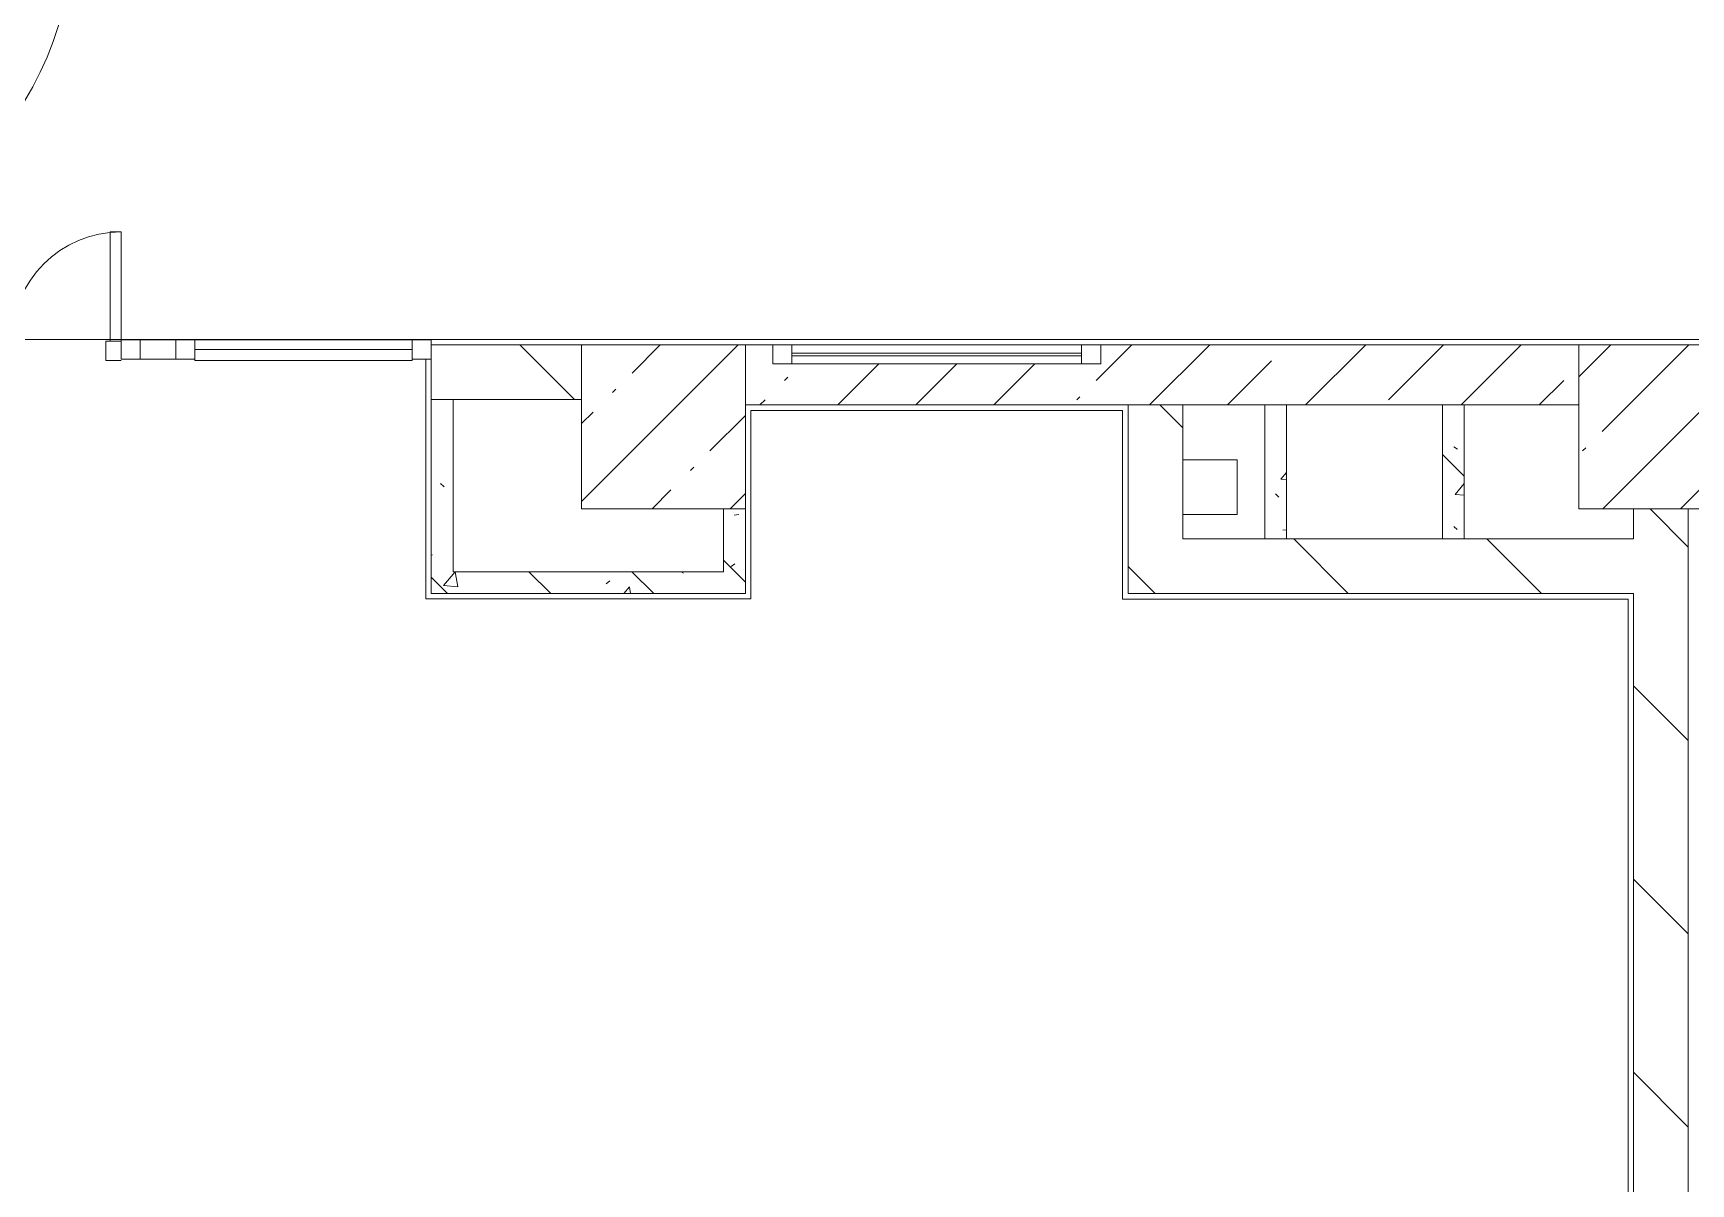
# Model space of a CAD drawing. Header units: millimetres. Extents: x 54725 to 263872, y -8553 to 29614.
# Drawn here: x 160415 to 166481, y 4831 to 9040 of the extents above; entities that cross this region are included whole.
import ezdxf

# ---------------------------------------------------------------- set-up
doc = ezdxf.new("R2010")
doc.units = ezdxf.units.MM
for name, color, linetype, lineweight in [('A-AREA-IDEN', 7, 'Continuous', 9), ('A-GLAZ-2', 7, 'Continuous', 5), ('A-GLAZ-CURT-3', 7, 'Continuous', 5), ('A-GLAZ-CWMG-3', 7, 'Continuous', 5), ('A-WALL', 7, 'Continuous', 9), ('I-WALL-3', 7, 'Continuous', 5), ('S-COLS', 7, 'Continuous', 5)]:
    doc.layers.add(name, color=color, linetype=linetype, lineweight=lineweight)
for name, color, linetype, lineweight, true_color in [('A-DETL-GENF-4', 7, 'Continuous', 5, 0xaaaaaa), ('A-DOOR-3', 7, 'Continuous', 5, 0xaaaaaa), ('A-FLOR-1', 7, 'Continuous', 5, 0xaaaaaa), ('I-WALL-5', 7, 'Continuous', 5, 0x787878)]:
    doc.layers.add(name, color=color, linetype=linetype, lineweight=lineweight, true_color=true_color)
pattern_1 = [(135, (136861.56, 0), (-353.553, -353.553), [])]
pattern_2 = [(135, (136861.56, 0), (-377.171, -377.171), [533.4, -88.9, 17.78, -88.9]), (135, (136861.56, 376.94), (-377.171, -377.171), []), (50, (136861.56, 0), (637.645, -55.787), [66.675, -733.425]), (355, (136861.56, 0), (-123.35, 668.699), [53.34, -586.74]), (100.451, (136914.7, -4.65), (514.299, 612.908), [56.665, -623.315]), (46.184, (136861.6, 177.8), (948.776, -147.15), [100.012, -1100.137]), (96.636, (136940.6, 165.5), (830.91, 865.997), [84.998, -934.973]), (351.184, (136861.6, 177.8), (830.918, 865.988), [80.01, -880.11]), (21, (136950.46, 133.35), (530.651, -357.928), [66.675, -733.425]), (326, (136950.46, 133.35), (216.308, 644.658), [53.34, -586.74]), (71.451, (136994.7, 103.5), (746.96, 286.724), [56.665, -623.315]), (37.5, (136861.56, 0), (10.8105, 295.9426), [16.764, -562.864, 16.764, -578.866, -588.962]), (37.5, (136861.56, 0), (10.8105, 295.9426), [-1175.258, 16.764, -572.198]), (7.5, (136861.56, 0), (233.869, 350.6318), [16.764, -322.834, 16.764, -549.529, -224.472]), (7.5, (136861.56, 0), (233.869, 350.6318), [-905.891, 16.764, -207.708]), (327.5, (136663.31, 0), (474.5678, -20.0513), [16.764, -205.486, 16.764, -676.656, -920.115]), (327.5, (136663.31, 0), (474.5678, -20.0513), [-915.67, 16.764, -903.351]), (317.5, (136574.4, 0), (518.452, 88.9934), [16.764, -272.161, 16.764, -443.738, -653.415]), (317.5, (136574.4, 0), (518.452, 88.9934), [-749.427, 16.764, -636.651])]

# ---------------------------------------------------------------- blocks, each defined once
blk = doc.blocks.new('BSC_Колонна _Прямоугольная - 600х600-23286269-Общий план 1 этажа с размещением фрагментов 1_10-1_12')
at = {"layer": 'S-COLS'}
h = blk.add_hatch(dxfattribs=at)
h.set_pattern_fill('FP_63', color=256, style=0, pattern_type=2)
h.set_pattern_definition([(45, (-29509.74, -7600), (-285.123, 285.123), []), (45, (-29224.6, -7600), (-285.123, 285.123), [504.031, -100.806, 16.764, -84.042])])
h.paths.add_polyline_path([(100, -300), (300, -300), (300, 300), (-300, 300), (-300, -300), (-23.5, -300)])
for p, q in [((300, 300), (-300, 300)), ((-300, 300), (-300, -300)), ((300, -300), (300, 300)), ((-300, -300), (300, -300))]:
    blk.add_line(p, q, dxfattribs=at)
blk = doc.blocks.new('BSC_Колонна _Прямоугольная - 600х600-V125-Общий план 1 этажа с размещением фрагментов 1_10-1_12')
at = {"layer": 'S-COLS'}
h = blk.add_hatch(dxfattribs=at)
h.set_pattern_fill('FP_88', color=256, style=0, pattern_type=2)
h.set_pattern_definition([(45, (-25860, -7600), (-285.123, 285.123), []), (45, (-25574.88, -7600), (-285.123, 285.123), [504.031, -100.806, 16.764, -84.042])])
h.paths.add_polyline_path([(-110.8, -300), (300, -300), (300, 300), (-300, 300), (-300, -300)])
for p, q in [((300, 300), (-300, 300)), ((-300, 300), (-300, -300)), ((300, -300), (300, 300)), ((-300, -300), (300, -300))]:
    blk.add_line(p, q, dxfattribs=at)
blk = doc.blocks.new('Прямоугольный импост - 50 x 70 мм-31700031-Общий план 1 этажа с размещением фрагментов 1_10-1_12')
at = {"layer": 'A-GLAZ-CWMG-3'}
for p, q in [((-70, 35), (0, 35)), ((-70, -35), (-70, 35)), ((0, 35), (0, -35)), ((0, -35), (-70, -35))]:
    blk.add_line(p, q, dxfattribs=at)
blk = doc.blocks.new('Дверь_Витражная_остекление_ - ДВН_ДАО_Главный вход_1200 в свету-31742133-Общий план 1 этажа с размещением фрагментов 1_10-1_12')
at = {"layer": 'A-DETL-GENF-4'}
for p, q in [((-607.5, 925), (-647.5, 925)), ((-647.5, 925), (-647.5, 35)), ((-607.5, 30), (-607.5, 925)), ((647.5, 430), (607.5, 430)), ((607.5, 430), (607.5, 30)), ((647.5, 35), (647.5, 430)), ((-647.5, 30), (-607.5, 30)), ((-592.5, 30), (-647.5, 30)), ((-592.5, -40), (-592.5, 30)), ((592.5, -40), (592.5, 30)), ((592.5, 30), (647.5, 30)), ((607.5, 30), (647.5, 30)), ((-647.5, -40), (-592.5, -40)), ((647.5, -40), (592.5, -40))]:
    blk.add_line(p, q, dxfattribs=at)
at = {"layer": 'A-DOOR-3'}
for p, q in [((-647.5, 925), (-647.5, 35)), ((647.5, 430), (647.5, 35))]:
    blk.add_line(p, q, dxfattribs=at)
for centre, radius, start, end in [((-647.5, 30), 895, 360, 90), ((647.5, 30), 400, 90, 180)]:
    blk.add_arc(centre, radius, start, end, dxfattribs=at)
blk = doc.blocks.new('Системная панель - Стемалит - 40мм-31720939-Общий план 1 этажа с размещением фрагментов 1_10-1_12')
at = {"layer": 'A-GLAZ-CURT-3'}
for p, q in [((65, 35), (-65, 35)), ((-65, 35), (-65, -35)), ((65, -35), (65, 35)), ((-65, -35), (65, -35))]:
    blk.add_line(p, q, dxfattribs=at)
blk = doc.blocks.new('Прямоугольный импост - 50 x 70 мм-31687886-Общий план 1 этажа с размещением фрагментов 1_10-1_12')
at = {"layer": 'A-GLAZ-CWMG-3'}
for p, q in [((-35, 35), (35, 35)), ((-35, -35), (-35, 35)), ((35, 35), (35, -35)), ((35, -35), (-35, -35))]:
    blk.add_line(p, q, dxfattribs=at)
blk = doc.blocks.new('Системная панель - Стекло - 40мм-31720953-Общий план 1 этажа с размещением фрагментов 1_10-1_12')
at = {"layer": 'A-GLAZ-CURT-3'}
for p, q in [((397.5, 0), (-397.5, 0)), ((-397.5, 0), (-397.5, -40)), ((397.5, -40), (397.5, 0)), ((-397.5, -40), (397.5, -40))]:
    blk.add_line(p, q, dxfattribs=at)
blk = doc.blocks.new('Прямоугольный импост - 50 x 70 мм-31702100-Общий план 1 этажа с размещением фрагментов 1_10-1_12')
at = {"layer": 'A-GLAZ-CWMG-3'}
for p, q in [((-35, 35), (35, 35)), ((-35, -35), (-35, 35)), ((35, 35), (35, -35)), ((35, -35), (-35, -35))]:
    blk.add_line(p, q, dxfattribs=at)
blk = doc.blocks.new('Прямоугольный импост - 50 x 70 мм-31720914-Общий план 1 этажа с размещением фрагментов 1_10-1_12')
at = {"layer": 'A-GLAZ-CWMG-3'}
blk.add_line((24940, 7918), (24145, 7918), dxfattribs=at)
blk = doc.blocks.new('120_Окно_СКБ_1Ст - 120_Окно_СКБ_1Ст 400х1200 EI30-24228621-Общий план 1 этажа с размещением фрагментов 1_10-1_12')
at = {"layer": 'A-GLAZ-2'}
for p, q in [((-600, 40), (-600, 110)), ((-600, 110), (-530, 110)), ((600, 110), (-600, 110)), ((-530, 110), (-530, 40)), ((530, 80), (-530, 80)), ((530, 70), (-530, 70)), ((530, 40), (530, 110)), ((530, 110), (600, 110)), ((600, 110), (600, 40)), ((-530, 40), (-600, 40)), ((-600, 40), (600, 40)), ((600, 40), (530, 40))]:
    blk.add_line(p, q, dxfattribs=at)
blk = doc.blocks.new('Марка_Помещения - Номер-25198446-Общий план 1 этажа с размещением фрагментов 1_10-1_12')
at = {"layer": 'A-AREA-IDEN'}
for start, end in [(360, 180), (180, 360)]:
    blk.add_arc((0, 0), 2.5, start, end, dxfattribs=at)

msp = doc.modelspace()

# ---------------------------------------------------------------- hatches: boundary and pattern name
at = {"layer": 'I-WALL-3'}
h = msp.add_hatch(dxfattribs=at)
h.set_pattern_fill('FP_83', color=256, style=0, pattern_type=2)
h.set_pattern_definition(pattern_1)
h.paths.add_polyline_path([(161951.6, 7700), (162421.6, 7700), (162421.6, 7900), (161871.6, 7900), (161871.6, 7700)])
h = msp.add_hatch(dxfattribs=at)
h.set_pattern_fill('FP_61', color=256, style=0, pattern_type=2)
h.set_pattern_definition([(45, (136861.56, 0), (-285.123, 285.123), []), (45, (137146.7, 0), (-285.123, 285.123), [504.031, -100.806, 16.764, -84.042])])
h.paths.add_polyline_path([(163021.6, 7680), (166071.3, 7680), (166071.3, 7900), (164321.6, 7898.6), (164321.6, 7830), (163121.6, 7830), (163121.6, 7900), (163021.6, 7900)])
h = msp.add_hatch(dxfattribs=at)
h.set_pattern_fill('FP_83', color=256, style=0, pattern_type=2)
h.set_pattern_definition(pattern_1)
h.paths.add_polyline_path([(164621.6, 7190), (164621.3, 7680), (164421.6, 7680), (164421.6, 7190), (164523.1, 7190)])
h = msp.add_hatch(dxfattribs=at)
h.set_pattern_fill('FP_83', color=256, style=0, pattern_type=2)
h.set_pattern_definition(pattern_1)
h.paths.add_polyline_path([(166336.7, 500), (166471.3, 500), (166471.3, 7300), (166271.3, 7300), (166271.3, 500)])
h = msp.add_hatch(dxfattribs=at)
h.set_pattern_fill('FP_83', color=256, style=0, pattern_type=2)
h.set_pattern_definition(pattern_1)
h.paths.add_polyline_path([(165257.1, 6990), (166271.3, 6990), (166271.3, 7190), (164421.6, 7190), (164421.6, 6990), (165065.2, 6990)])
at = {"layer": 'I-WALL-5'}
h = msp.add_hatch(dxfattribs=at)
h.set_pattern_fill('FP_115', color=256, style=0, pattern_type=2)
h.set_pattern_definition(pattern_2)
h.paths.add_polyline_path([(161871.6, 7070), (161951.6, 7070), (161951.6, 7700), (161871.6, 7700), (161871.6, 7278.6)])
h = msp.add_hatch(dxfattribs=at)
h.set_pattern_fill('FP_115', color=256, style=0, pattern_type=2)
h.set_pattern_definition(pattern_2)
h.paths.add_polyline_path([(165001.6, 7190), (165001.6, 7680), (164921.6, 7680), (164921.6, 7190), (164956.6, 7190)])
h = msp.add_hatch(dxfattribs=at)
h.set_pattern_fill('FP_115', color=256, style=0, pattern_type=2)
h.set_pattern_definition(pattern_2)
h.paths.add_polyline_path([(165651.6, 7190), (165651.6, 7680), (165571.6, 7680), (165571.6, 7190)])
h = msp.add_hatch(dxfattribs=at)
h.set_pattern_fill('FP_115', color=256, style=0, pattern_type=2)
h.set_pattern_definition(pattern_2)
h.paths.add_polyline_path([(162941.6, 6990), (163021.6, 6990), (163021.6, 7300), (162941.6, 7296.7), (162941.6, 7070)])
h = msp.add_hatch(dxfattribs=at)
h.set_pattern_fill('FP_115', color=256, style=0, pattern_type=2)
h.set_pattern_definition(pattern_2)
h.paths.add_polyline_path([(162401.6, 6990), (162941.6, 6990), (162941.6, 7070), (161871.6, 7070), (161871.6, 6990)])

# ---------------------------------------------------------------- linework, layer by layer
at = {"layer": 'A-FLOR-1'}
for p, q in [((157071.8, 7920), (167071.6, 7920)), ((161851.6, 6971), (161851.6, 7848)), ((164401.6, 7660), (163041.6, 7660)), ((163041.6, 7660), (163041.6, 6971)), ((164401.6, 6970), (164401.6, 7660)), ((164621.6, 7480), (164821.3, 7480)), ((164821.3, 7480), (164821.3, 7280)), ((164821.3, 7280), (164621.6, 7280)), ((163041.6, 6971), (161851.6, 6971)), ((166251.3, 6970), (164401.6, 6970)), ((166251.3, 520), (166251.3, 6970))]:
    msp.add_line(p, q, dxfattribs=at)
at = {"layer": 'A-WALL'}
for p, q in [((161951.6, 7700), (161871.6, 7700)), ((164621.6, 7680), (164421.6, 7680)), ((165001.6, 7680), (164921.6, 7680)), ((165651.6, 7680), (165571.6, 7680)), ((164921.6, 7190), (165001.6, 7190)), ((165571.6, 7190), (165651.6, 7190))]:
    msp.add_line(p, q, dxfattribs=at)
at = {"layer": 'I-WALL-3'}
for p, q in [((162421.6, 7900), (161871.6, 7900)), ((161871.6, 7900), (161871.6, 6990)), ((163121.6, 7900), (163021.6, 7900)), ((166071.3, 7900), (164321.6, 7900)), ((161951.6, 7700), (162421.6, 7700)), ((161951.6, 7070), (161951.6, 7700)), ((163021.6, 7680), (164421.6, 7680)), ((164421.6, 7680), (164421.6, 6990)), ((164621.6, 7680), (164921.6, 7680)), ((164621.6, 7190), (164621.6, 7680)), ((164921.6, 7680), (164921.6, 7190)), ((165001.6, 7190), (165001.6, 7680)), ((165001.6, 7680), (165571.6, 7680)), ((165571.6, 7680), (165571.6, 7190)), ((165651.6, 7680), (166071.3, 7680)), ((165651.6, 7190), (165651.6, 7680)), ((162941.6, 7300), (162941.6, 7070)), ((163021.6, 6990), (163021.6, 7300)), ((166271.3, 7300), (166271.3, 7190)), ((166471.3, 500), (166471.3, 7300)), ((164921.6, 7190), (164621.6, 7190)), ((165571.6, 7190), (165001.6, 7190)), ((166271.3, 7190), (165651.6, 7190)), ((162941.6, 7070), (161951.6, 7070)), ((161871.6, 6990), (163021.6, 6990)), ((164421.6, 6990), (166271.3, 6990)), ((166271.3, 6990), (166271.3, 500))]:
    msp.add_line(p, q, dxfattribs=at)

# ---------------------------------------------------------------- block references
at = {"layer": 'A-AREA-IDEN', "xscale": 499.9999999999995, "yscale": 499.9999999999995, "zscale": 499.9999999999995}
msp.add_blockref('Марка_Помещения - Номер-25198446-Общий план 1 этажа с размещением фрагментов 1_10-1_12', (159314.5, 9439.3), dxfattribs=at)
at = {"layer": 'A-DOOR-3'}
msp.add_blockref('Дверь_Витражная_остекление_ - ДВН_ДАО_Главный вход_1200 в свету-31742133-Общий план 1 этажа с размещением фрагментов 1_10-1_12', (160089.1, 7883), dxfattribs=at)
at = {"layer": 'A-GLAZ-2'}
msp.add_blockref('120_Окно_СКБ_1Ст - 120_Окно_СКБ_1Ст 400х1200 EI30-24228621-Общий план 1 этажа с размещением фрагментов 1_10-1_12', (163721.6, 7790), dxfattribs=at)
at = {"layer": 'A-GLAZ-CURT-3'}
for name, p in [('Системная панель - Стемалит - 40мм-31720939-Общий план 1 этажа с размещением фрагментов 1_10-1_12', (160871.6, 7883)), ('Системная панель - Стекло - 40мм-31720953-Общий план 1 этажа с размещением фрагментов 1_10-1_12', (161404.1, 7883))]:
    msp.add_blockref(name, p, dxfattribs=at)
at = {"layer": 'A-GLAZ-CWMG-3', "extrusion": (0, 0, -1), "rotation": 180}
for name, p in [('Прямоугольный импост - 50 x 70 мм-31687886-Общий план 1 этажа с размещением фрагментов 1_10-1_12', (-160771.6, 7883)), ('Прямоугольный импост - 50 x 70 мм-31702100-Общий план 1 этажа с размещением фрагментов 1_10-1_12', (-160971.6, 7883)), ('Прямоугольный импост - 50 x 70 мм-31700031-Общий план 1 этажа с размещением фрагментов 1_10-1_12', (-161871.6, 7883))]:
    msp.add_blockref(name, p, dxfattribs=at)
at = {"layer": 'A-GLAZ-CWMG-3'}
msp.add_blockref('Прямоугольный импост - 50 x 70 мм-31720914-Общий план 1 этажа с размещением фрагментов 1_10-1_12', (136861.6, 0), dxfattribs=at)
at = {"layer": 'S-COLS'}
for name, p in [('BSC_Колонна _Прямоугольная - 600х600-V125-Общий план 1 этажа с размещением фрагментов 1_10-1_12', (162721.6, 7600)), ('BSC_Колонна _Прямоугольная - 600х600-23286269-Общий план 1 этажа с размещением фрагментов 1_10-1_12', (166371.3, 7600))]:
    msp.add_blockref(name, p, dxfattribs=at)

doc.saveas('drawing.dxf')
